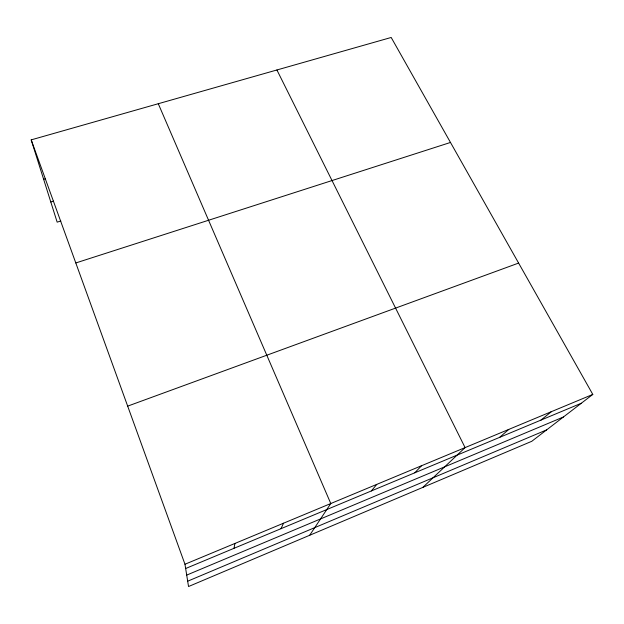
<?xml version="1.0" encoding="UTF-8"?>
<svg xmlns="http://www.w3.org/2000/svg" width="624" height="624" viewBox="0 0 624 624"><rect width="100%" height="100%" fill="white"/><g stroke="black" fill="none" stroke-linecap="round" stroke-linejoin="round"><path stroke-width="0.94" d="M233.969 548.332L234.944 543.442M280.995 528.684L283.53 523.208M309.676 535.267L330.782 503.529L158.278 103.717M371.35 490.948L376.763 484.388M414.781 472.805L421.512 465.754M422.815 487.399L465.091 447.603L276.916 69.974M499.582 437.385L508.794 429.406M540.977 420.092L551.351 411.684M592.8 394.423L531.812 441.277L188.534 586.529L184.969 564.252L31.2 139.87L391.186 37.471L592.8 394.423L184.969 564.252M187.676 581.194L546.647 429.881M186.701 575.102L563.41 417.004M185.648 568.511L581.326 403.237M127.678 406.13L518.614 263.078M75.8 262.954L450.489 142.459M60.832 221.013L57.158 222.144L31.2 139.87M50.801 201.981L53.539 201.154M43.649 179.314L45.513 178.76"/></g></svg>
